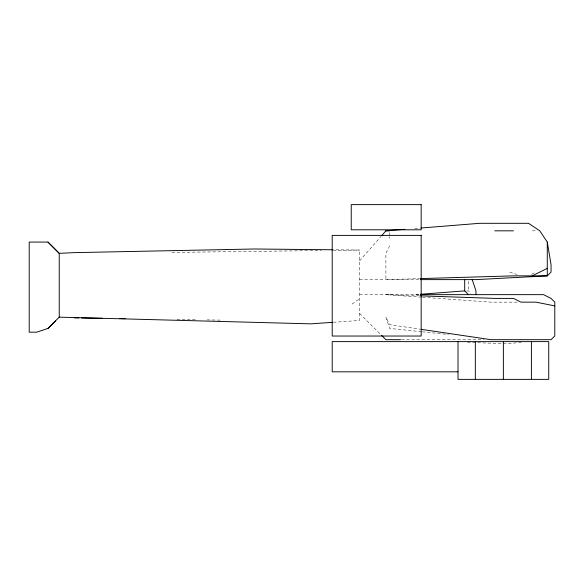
<?xml version="1.0" encoding="UTF-8"?>
<svg xmlns="http://www.w3.org/2000/svg" width="584" height="584" viewBox="0 0 584 584"><rect width="100%" height="100%" fill="white"/><g stroke="black" fill="none" stroke-linecap="round" stroke-linejoin="round"><path stroke-width="0.44" stroke-dasharray="2.92 2.19" d="M389.652 245.835L385.9 253.332L385.9 279.619L419.619 278.619M359.591 260.844L381.118 236.279M352.064 304.06L359.591 298.789M531.52 274.356L536.017 272.1M521.41 342.385L509.744 343.443L498.488 343.443L465.798 342.355M466.645 291.036L468.448 290.883L470.952 293.387M414.771 228.512L420.181 228.081M415.918 294.643L419.531 294.358M333.347 322.28L359.591 320.463L359.591 250.047L333.303 249.784M171.871 252.419L321.317 250.529M333.165 250.383L359.591 250.047M532.265 230.826L537.28 230.826M359.591 279.619L419.867 279.619M359.591 294.65L419.83 294.643M517.249 302.154L490.976 302.154L422.137 297.234M401.434 339.691L483.975 339.691M177.032 319.448L196.122 319.74M207.035 319.901L220.672 320.112M419.458 295.803L385.9 294.65L421.232 297.176M421.392 331.712L389.645 328.42L385.9 317.17L389.645 324.668L420.137 329.186M422.298 331.8L448.6 334.522M509.744 272.1L516.979 274.517M359.591 313.418L380.768 334.559M468.448 281.357L468.448 290.883M389.652 232.49L389.652 235.827M389.652 236.666L389.652 238.33"/><path stroke-width="0.88" d="M381.717 235.6L385.9 230.826L404.843 229.308M59.232 317.156L47.968 328.42L36.712 332.187L29.2 332.187L29.2 242.075L47.968 242.075L59.232 253.346L59.232 317.163L310.724 323.85L332.442 322.346M47.968 328.42L55.48 320.908M532.265 275.86L547.281 268.348M421.086 228.008L479.719 223.307L528.52 223.307L539.784 230.826L547.281 242.083L551.048 264.596L551.048 272.1L547.281 275.86L475.953 279.619L420.436 279.619M420.436 294.292L464.696 290.883L468.448 294.643M420.531 278.597L513.489 275.86L547.281 275.86L547.281 242.083M385.9 230.826L389.652 230.826M494.728 230.826L513.489 230.826M420.392 294.65L543.529 294.65L551.033 298.402L554.8 302.154L554.8 335.931L551.033 339.691L490.976 339.691L421.035 329.318M400.529 339.691L385.9 339.691L381.41 335.201M458.017 371.818L332.208 371.818L332.208 341.618L548.734 341.618L548.734 379.366L458.017 379.366L458.017 341.618M332.398 249.777L254.456 248.996L74.285 252.631L59.232 253.339L47.968 242.075M74.285 317.871L78.833 317.944M81.563 317.988L102.477 318.302M119.749 318.572L125.202 318.652M420.363 295.84L494.721 298.402L513.489 298.402L521.001 302.154L536.017 302.154L554.8 305.906M472.208 279.619L475.975 290.883L475.975 294.643M531.404 341.618L531.404 379.366M503.371 341.618L503.371 379.366M475.339 341.618L475.339 379.366M464.696 279.619L464.696 290.883M421.174 204.634L351.232 204.634L351.232 229.797L421.174 229.797L421.174 204.634M421.174 235.388L332.208 235.388L332.208 336.034L421.174 336.034L421.174 235.388"/></g></svg>
